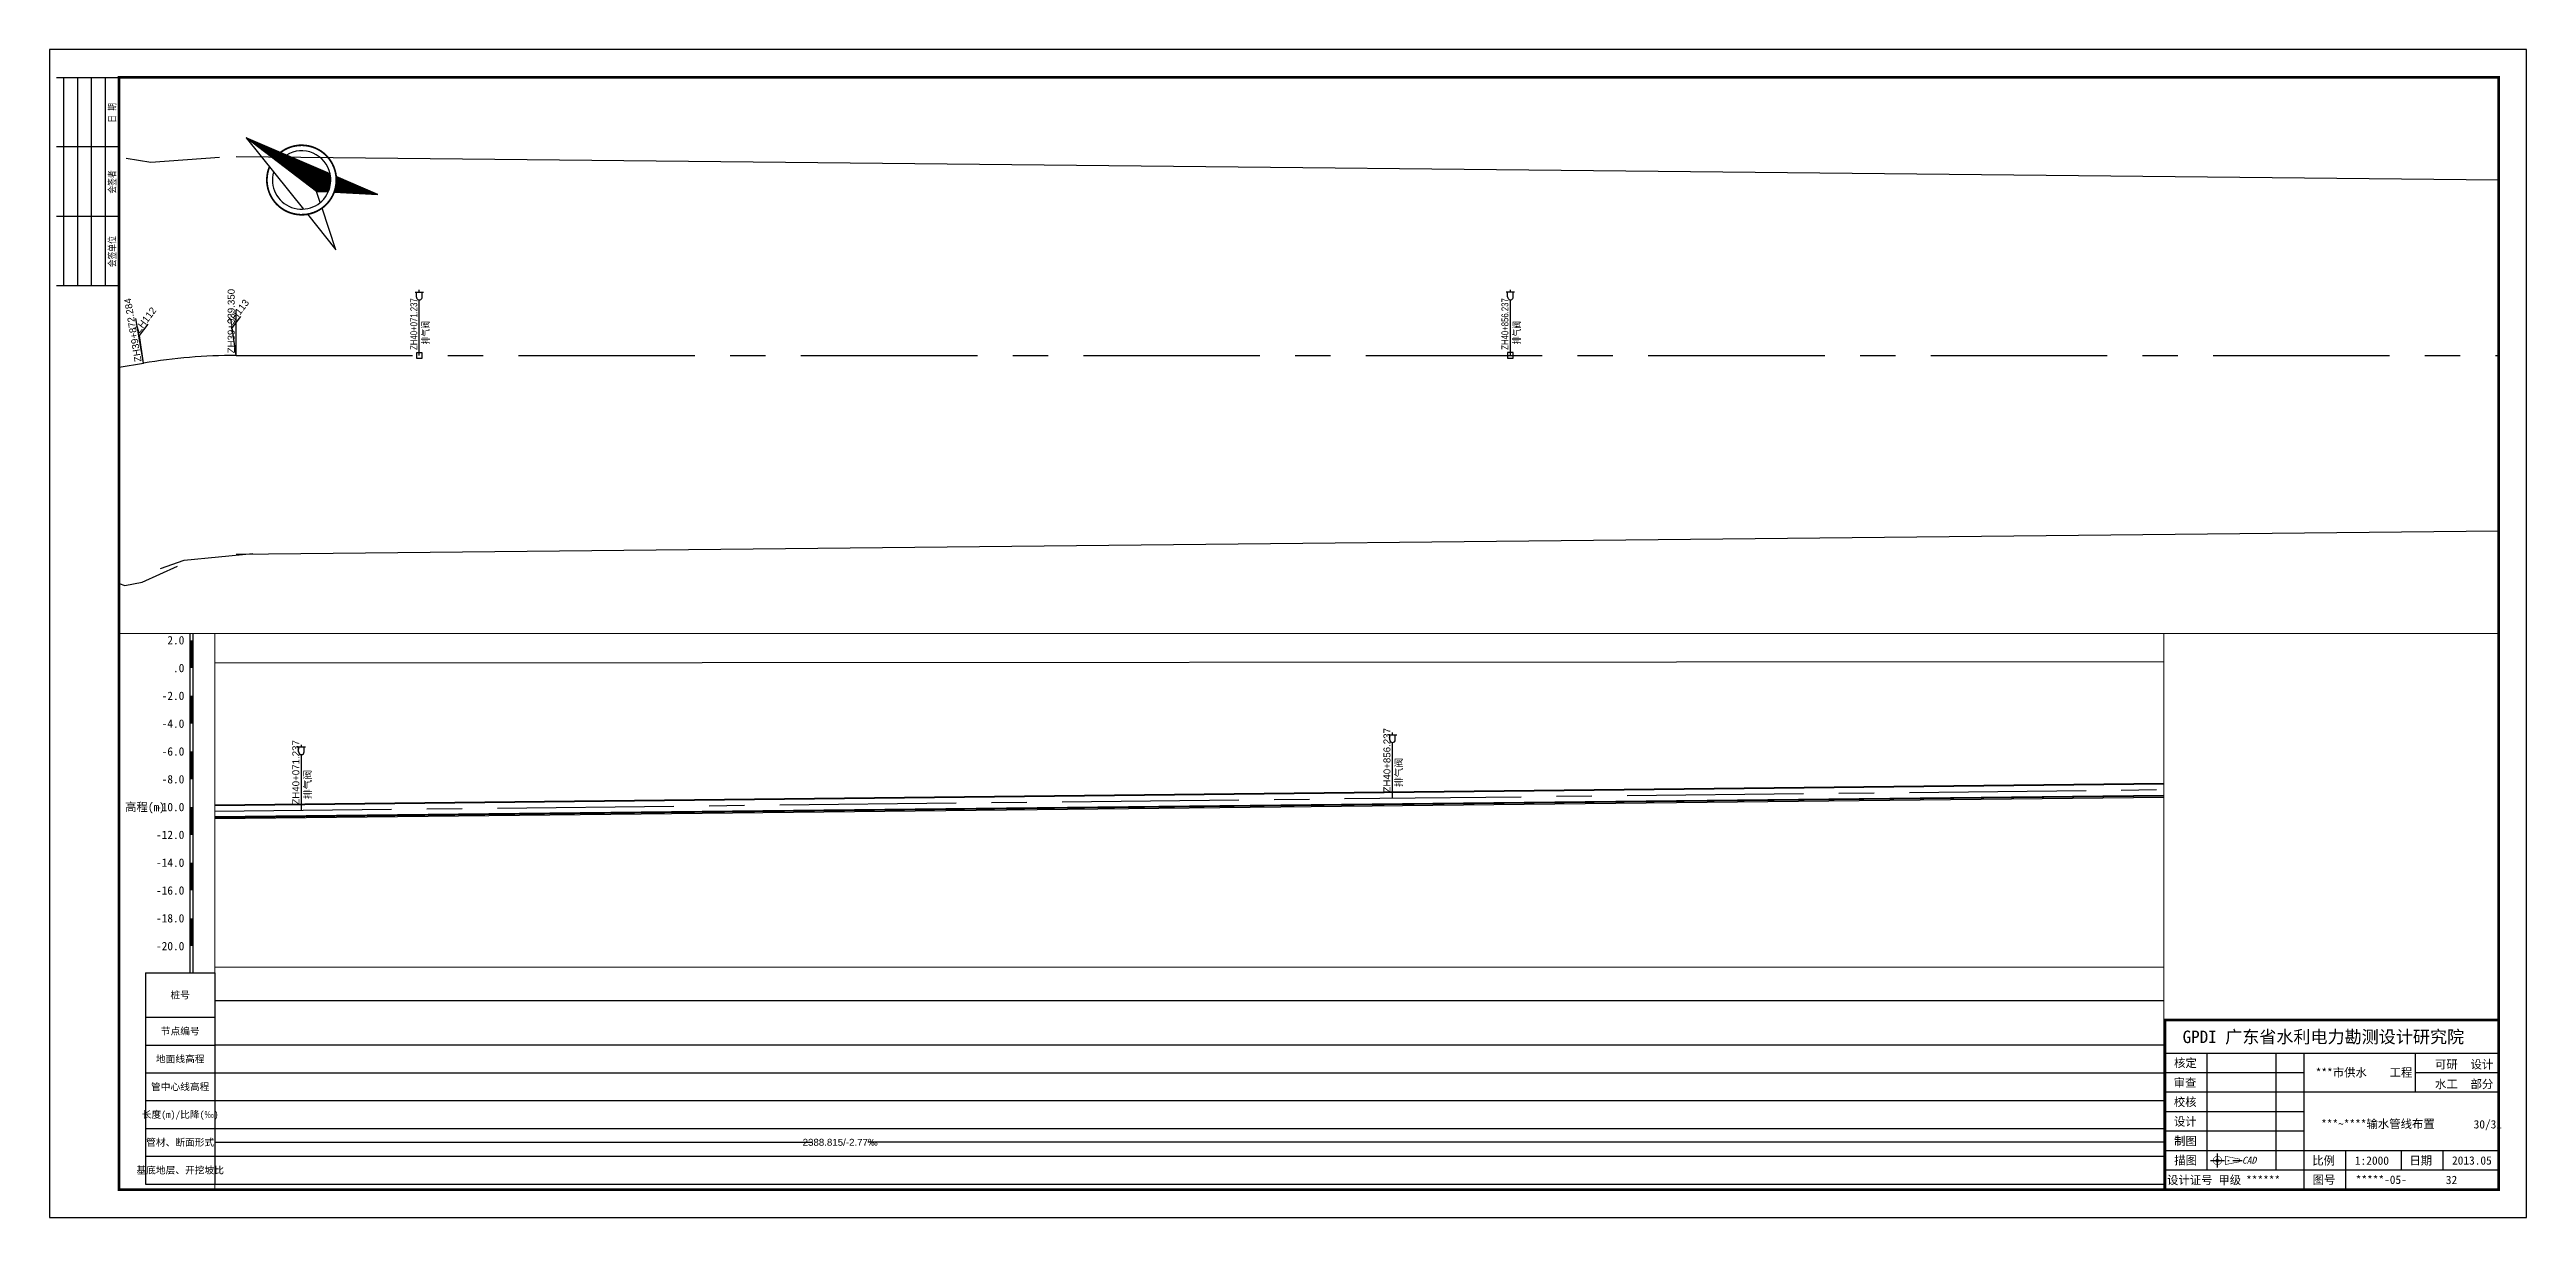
# Paper-space layout '32' of a CAD drawing. Header units: millimetres. Extents: x 0 to 891, y 0 to 420.
# The model-space entities are those that its viewports show. They can reach past a viewport. Long polylines and large blocks are cut down to what shows.
import ezdxf
from ezdxf.enums import TextEntityAlignment as Align
from ezdxf.lldxf.tags import DXFTag

# ---------------------------------------------------------------- set-up
doc = ezdxf.new("R2010")
doc.units = ezdxf.units.MM
doc.linetypes.add('CENTER', pattern=[50.8, 31.75, -6.35, 6.35, -6.35])
for name, color, linetype in [('pipe', 3, 'Continuous'), ('pipe_cen', 1, 'CENTER'), ('tab', 9, 'Continuous'), ('地形剖面', 4, 'Continuous'), ('布局裁图', 3, 'Continuous'), ('水工平面管线标注', 3, 'Continuous'), ('水工开挖线', 5, 'Continuous'), ('附属设施', 2, 'Continuous')]:
    doc.layers.add(name, color=color, linetype=linetype)
doc.layers.add('管线-管廊边线-北线', color=4, linetype='管廊边线', lineweight=9)
doc.styles.add('FSD', font='')
doc.styles.add('HT', font='simhei.ttf')
doc.styles.get("Standard").update_dxf_attribs({"font": 'arial.ttf'})
doc.styles.get('FSD').set_extended_font_data('SimSun')
tags = doc.linetypes.add('管廊边线', pattern='A,50,-5,["管廊边线",Standard,S=2.54,R=0,X=-3.5,Y=-1.27],-12', length=67).pattern_tags.tags
tags[6] = DXFTag(74, 10)

# ---------------------------------------------------------------- blocks, each defined once
blk = doc.blocks.new('sign')
at = {"color": 7}
for p, q in [((-20, 0), (-20, -75)), ((-15, 0), (-15, -75)), ((-10, 0), (-10, -75)), ((-5, 0), (-5, -75)), ((0, -25), (-22.5, -25)), ((0, -50), (-22.5, -50))]:
    blk.add_line(p, q, dxfattribs=at)
blk.add_lwpolyline([(-22.5, 0), (0, 0), (0, -75), (-22.5, -75)], dxfattribs=at)
at = {"color": 3, "style": 'FSD', "width": 0.8}
for s, p in [('日 期', (-1.24, -16.3)), ('会签者', (-1.2, -41.81)), ('会签单位', (-1.2, -68.28))]:
    blk.add_text(s, height=2.5, rotation=90, dxfattribs=at).set_placement(p)
blk = doc.blocks.new('图框')
at = {"color": 7, "ltscale": 8}
for p, q in [((761, 10), (761, 71)), ((881, 71), (881, 10))]:
    blk.add_line(p, q, dxfattribs=at)
at = {"color": 7}
for p, q in [((881, 59), (761, 59)), ((776, 59), (776, 17)), ((801, 17), (801, 59)), ((811, 10), (811, 59)), ((851, 59), (851, 45)), ((811, 52), (761, 52)), ((881, 45), (761, 45)), ((881, 52), (851, 52)), ((811, 38), (761, 38)), ((811, 31), (761, 31)), ((881, 24), (761, 24)), ((826, 10), (826, 24)), ((846, 17), (846, 24)), ((861, 17), (861, 24)), ((881, 17), (761, 17))]:
    blk.add_line(p, q, dxfattribs=at)
at = {"color": 1}
for p, q in [((777.36, 20.51), (782.36, 20.51)), ((779.86, 18.01), (779.86, 23.01)), ((783.61, 20.51), (784.11, 20.51)), ((785.36, 20.51), (788.7, 20.51))]:
    blk.add_line(p, q, dxfattribs=at)
blk.add_lwpolyline([(0, 0), (891, 0), (891, 420), (0, 420)], close=True)
at = {"const_width": 1}
blk.add_lwpolyline([(25, 10), (25, 410), (881, 410), (881, 10)], close=True, dxfattribs=at)
at = {"color": 7, "const_width": 1}
blk.add_lwpolyline([(761, 10), (761, 71), (881, 71), (881, 10)], close=True, dxfattribs=at)
at = {"color": 5, "const_width": 0.2}
for points in [[(781.35, 20.66, 39.991666), (781.36, 20.51, 0.025005)], [(780.45, 20.57, 39.991666), (780.46, 20.51, 0.025005)]]:
    blk.add_lwpolyline(points, format="xyb", close=True, dxfattribs=at)
blk.add_lwpolyline([(787.7, 20.01), (782.7, 19.01), (782.7, 22.01), (787.7, 21.01)], close=True, dxfattribs=at)
blk.add_blockref('sign', (25, 410))
at = {"color": 3, "style": 'HT'}
for s, height, p in [('GPDI 广东省水利电力勘测设计研究院', 4.5, (767.32, 62.71)), ('***市供水', 3, (815.18, 50.63)), ('工程', 3, (841.77, 50.63)), ('可研', 3, (858.09, 53.54)), ('设计', 3, (870.9, 53.54)), ('水工', 3, (858.09, 46.44)), ('部分', 3, (870.9, 46.44)), ('***~****输水管线布置', 3, (817.12, 32.13)), ('比例', 3, (813.95, 18.94)), ('1:2000', 3, (829.29, 18.94)), ('日期', 3, (848.89, 18.98)), ('2013.05', 3, (864.23, 18.98)), ('图号', 3, (814.08, 12.06)), ('*****-05-', 3, (829.59, 12.06))]:
    blk.add_text(s, height=height, dxfattribs=at).set_placement(p)
at = {"color": 3, "ltscale": 8, "style": 'HT'}
for s, p in [('核定', (764.23, 55.53)), ('审查', (764.08, 48.46)), ('校核', (764.15, 41.51)), ('设计', (764.16, 34.49)), ('制图', (764.25, 27.48)), ('描图', (764.31, 20.49))]:
    blk.add_text(s, height=3, dxfattribs=at).set_placement(p, align=Align.MIDDLE_LEFT)
at = {"color": 3, "style": 'HT', "oblique": 15}
blk.add_text('CAD', height=2.5, dxfattribs=at).set_placement((788.67, 19.33))
at = {"color": 3, "ltscale": 8, "style": 'HT'}
for s, p in [('设计证号 ', (761.71, 11.94)), ('甲级 ', (780.19, 11.94)), ('******', (790.15, 11.94))]:
    blk.add_text(s, height=3, dxfattribs=at).set_placement(p)
blk = doc.blocks.new('*X9')
at = {"color": 0}
for p, q in [((2.948, 5.027), (2.95, 5.029)), ((2.948, 5.013), (2.953, 5.017)), ((2.948, 4.999), (2.955, 5.006)), ((2.948, 4.985), (2.958, 4.995)), ((2.948, 4.97), (2.961, 4.983)), ((2.948, 4.956), (2.964, 4.972)), ((2.948, 4.942), (2.967, 4.961)), ((2.948, 4.928), (2.97, 4.949)), ((2.948, 4.914), (2.972, 4.938)), ((2.948, 4.9), (2.975, 4.927)), ((2.948, 4.886), (2.978, 4.916)), ((2.948, 4.871), (2.981, 4.904)), ((2.948, 4.857), (2.984, 4.893)), ((2.948, 4.843), (2.987, 4.882)), ((2.948, 4.829), (2.989, 4.87)), ((2.948, 4.815), (2.992, 4.859)), ((2.948, 4.801), (2.995, 4.848)), ((2.948, 4.787), (2.998, 4.836)), ((2.948, 4.772), (3.001, 4.825)), ((2.948, 4.758), (3.004, 4.814)), ((2.948, 4.744), (3.006, 4.802)), ((2.948, 4.73), (3.009, 4.791)), ((2.948, 4.716), (3.012, 4.78)), ((2.948, 4.702), (3.015, 4.768)), ((2.948, 4.688), (3.018, 4.757)), ((2.948, 4.673), (3.02, 4.746)), ((2.948, 4.659), (3.023, 4.735)), ((2.948, 4.645), (3.026, 4.723)), ((2.948, 4.631), (3.029, 4.712)), ((2.948, 4.617), (3.032, 4.701)), ((2.948, 4.603), (3.035, 4.689)), ((2.948, 4.589), (3.037, 4.678)), ((2.948, 4.574), (3.04, 4.667)), ((2.948, 4.56), (3.043, 4.655)), ((2.948, 4.546), (3.046, 4.644)), ((2.948, 4.532), (3.049, 4.633)), ((2.948, 4.518), (3.052, 4.621)), ((2.948, 4.504), (3.054, 4.61)), ((2.948, 4.49), (3.057, 4.599)), ((2.948, 4.475), (3.06, 4.587)), ((2.948, 4.461), (3.063, 4.576)), ((2.948, 4.447), (3.066, 4.565)), ((2.948, 4.433), (3.069, 4.554)), ((2.948, 4.419), (3.071, 4.542)), ((2.948, 4.405), (3.074, 4.531)), ((2.948, 4.391), (3.077, 4.52)), ((2.948, 4.376), (3.08, 4.508)), ((2.948, 4.362), (3.083, 4.497)), ((2.948, 4.348), (3.086, 4.486)), ((2.948, 4.334), (3.088, 4.474)), ((2.948, 4.32), (3.091, 4.463)), ((2.948, 4.306), (3.094, 4.452)), ((2.948, 4.292), (3.097, 4.44)), ((2.948, 4.277), (3.1, 4.429)), ((2.948, 4.263), (3.103, 4.418)), ((2.948, 4.249), (3.105, 4.406)), ((2.948, 4.235), (3.108, 4.395)), ((2.948, 4.221), (3.111, 4.384)), ((2.948, 4.207), (3.114, 4.372)), ((2.948, 4.193), (3.117, 4.361)), ((2.948, 4.178), (3.119, 4.35)), ((2.948, 4.164), (3.122, 4.339)), ((2.948, 4.15), (3.125, 4.327)), ((2.948, 4.136), (3.128, 4.316)), ((2.948, 4.122), (3.131, 4.305)), ((2.948, 4.108), (3.134, 4.293)), ((2.948, 4.094), (3.136, 4.282)), ((2.948, 4.079), (3.139, 4.271)), ((2.948, 4.065), (3.142, 4.259)), ((2.948, 4.051), (3.145, 4.248)), ((2.948, 4.037), (3.148, 4.237)), ((2.948, 4.023), (3.151, 4.225)), ((2.948, 4.009), (3.153, 4.214)), ((2.948, 3.995), (3.156, 4.203)), ((2.948, 3.98), (3.159, 4.191)), ((2.948, 3.966), (3.162, 4.18)), ((2.948, 3.952), (3.165, 4.169)), ((2.948, 3.938), (3.168, 4.158)), ((2.948, 3.924), (3.17, 4.146)), ((2.948, 3.91), (3.173, 4.135)), ((2.948, 3.896), (3.176, 4.124)), ((2.948, 3.881), (3.179, 4.112)), ((2.948, 3.867), (3.182, 4.101)), ((2.948, 3.853), (3.185, 4.09)), ((2.948, 3.839), (3.187, 4.078)), ((2.948, 3.825), (3.19, 4.067)), ((2.948, 3.811), (3.193, 4.056)), ((2.948, 3.797), (3.196, 4.044)), ((2.948, 3.782), (3.199, 4.033)), ((2.948, 3.768), (3.202, 4.022)), ((2.953, 3.759), (3.204, 4.01)), ((2.958, 3.75), (3.207, 3.999)), ((2.964, 3.742), (3.21, 3.988)), ((2.97, 3.733), (3.213, 3.977)), ((2.976, 3.725), (3.216, 3.965)), ((2.981, 3.717), (3.218, 3.954)), ((2.987, 3.708), (3.221, 3.943)), ((2.993, 3.7), (3.224, 3.931)), ((2.999, 3.691), (3.227, 3.92)), ((3.004, 3.683), (3.23, 3.909)), ((3.01, 3.675), (3.233, 3.897)), ((3.016, 3.666), (3.235, 3.886)), ((3.022, 3.658), (3.238, 3.875)), ((3.027, 3.65), (3.241, 3.863)), ((3.033, 3.641), (3.244, 3.852)), ((3.039, 3.633), (3.247, 3.841)), ((3.048, 3.627), (3.25, 3.829)), ((3.067, 3.633), (3.252, 3.818)), ((3.088, 3.639), (3.255, 3.807)), ((3.111, 3.648), (3.258, 3.795)), ((3.137, 3.66), (3.261, 3.784)), ((3.169, 3.679), (3.264, 3.773)), ((3.223, 3.718), (3.266, 3.76))]:
    blk.add_line(p, q, dxfattribs=at)
blk = doc.blocks.new('*X8')
at = {"color": 0}
for p, q in [((3.102, 3.54), (3.132, 3.57)), ((3.108, 3.532), (3.157, 3.581)), ((3.114, 3.524), (3.185, 3.595)), ((3.119, 3.515), (3.219, 3.615)), ((3.125, 3.507), (3.276, 3.658)), ((3.131, 3.498), (3.292, 3.66)), ((3.137, 3.49), (3.295, 3.648)), ((3.142, 3.482), (3.298, 3.637)), ((3.148, 3.473), (3.301, 3.626)), ((3.154, 3.465), (3.303, 3.614)), ((3.16, 3.457), (3.306, 3.603)), ((3.165, 3.448), (3.309, 3.592)), ((3.171, 3.44), (3.312, 3.581)), ((3.177, 3.431), (3.315, 3.569)), ((3.096, 3.549), (3.11, 3.562)), ((3.183, 3.423), (3.317, 3.558)), ((3.188, 3.415), (3.32, 3.547)), ((3.194, 3.406), (3.323, 3.535)), ((3.2, 3.398), (3.326, 3.524)), ((3.206, 3.389), (3.329, 3.513)), ((3.211, 3.381), (3.332, 3.501)), ((3.217, 3.373), (3.334, 3.49)), ((3.223, 3.364), (3.337, 3.479)), ((3.229, 3.356), (3.34, 3.467)), ((3.234, 3.347), (3.343, 3.456)), ((3.24, 3.339), (3.346, 3.445)), ((3.246, 3.331), (3.349, 3.433)), ((3.252, 3.322), (3.351, 3.422)), ((3.257, 3.314), (3.354, 3.411)), ((3.263, 3.305), (3.357, 3.4)), ((3.269, 3.297), (3.36, 3.388)), ((3.275, 3.289), (3.363, 3.377)), ((3.28, 3.28), (3.366, 3.366)), ((3.286, 3.272), (3.368, 3.354)), ((3.292, 3.263), (3.371, 3.343)), ((3.298, 3.255), (3.374, 3.332)), ((3.303, 3.247), (3.377, 3.32)), ((3.309, 3.238), (3.38, 3.309)), ((3.315, 3.23), (3.383, 3.298)), ((3.321, 3.222), (3.385, 3.286)), ((3.326, 3.213), (3.388, 3.275)), ((3.332, 3.205), (3.391, 3.264)), ((3.338, 3.196), (3.394, 3.252)), ((3.344, 3.188), (3.397, 3.241)), ((3.349, 3.18), (3.4, 3.23)), ((3.355, 3.171), (3.402, 3.218)), ((3.361, 3.163), (3.405, 3.207)), ((3.367, 3.154), (3.408, 3.196)), ((3.372, 3.146), (3.411, 3.185)), ((3.378, 3.138), (3.414, 3.173)), ((3.384, 3.129), (3.416, 3.162)), ((3.39, 3.121), (3.419, 3.151)), ((3.395, 3.112), (3.422, 3.139)), ((3.401, 3.104), (3.425, 3.128)), ((3.407, 3.096), (3.428, 3.117)), ((3.413, 3.087), (3.431, 3.105)), ((3.418, 3.079), (3.433, 3.094)), ((3.424, 3.07), (3.436, 3.083)), ((3.43, 3.062), (3.439, 3.071)), ((3.436, 3.054), (3.442, 3.06)), ((3.441, 3.045), (3.445, 3.049)), ((3.447, 3.037), (3.448, 3.037))]:
    blk.add_line(p, q, dxfattribs=at)
blk = doc.blocks.new('zbz')
for p, q in [((0, 0), (-0.318, -1.274)), ((0, -1.27), (0, 0)), ((0.318, -1.274), (0, 0)), ((-0.341, -1.365), (-0.5, -2)), ((-0.095, -1.409), (0, -1.27)), ((0, -1.27), (0.095, -1.409)), ((0.5, -2), (0.341, -1.365)), ((-0.5, -2), (-0.143, -1.479)), ((0.143, -1.479), (0.5, -2))]:
    blk.add_line(p, q)
at = {"const_width": 0.025}
for points in [[(-0.129, -0.517, 1.014443), (0.143, -1.479, 1.014443)], [(0.341, -1.365, 0.588844), (0.129, -0.517, 1.014443)], [(0.143, -1.479, 0.115834), (0.341, -1.365, 1.014443)]]:
    blk.add_lwpolyline(points, format="xyb", dxfattribs=at)
for start, end in [(111.2477, 283.0769), (319.3202, 68.7523), (283.0769, 319.3202)]:
    blk.add_arc((0, -1), 0.42, start, end)
for name in ['*X9', '*X8']:
    blk.add_blockref(name, (-2.948, -5.035))
blk = doc.blocks.new('指北针')
at = {"xscale": 25, "yscale": 25, "zscale": 25}
blk.add_blockref('zbz', (12.5, 50), dxfattribs=at)
blk = doc.blocks.new('qin排气阀va')
at = {"layer": '附属设施'}
for points in [[(-1.5, 22.8), (1.5, 22.8)], [(-1, 21), (-1, 22.8)], [(0, 22.8), (0, 23.55)], [(0, 0), (0, 20)], [(1, 21), (1, 22.8)]]:
    blk.add_lwpolyline(points, dxfattribs=at)
blk.add_arc((0, 21), 1, 180, 0, dxfattribs=at)
blk.add_attdef('名称', text='', height=2.5, rotation=90, dxfattribs=at).set_placement((1, 4), align=Align.TOP_LEFT)
blk.add_attdef('ZH', text='', height=2.5, rotation=90, dxfattribs=at).set_placement((0, 2), align=Align.BOTTOM_LEFT)
blk = doc.blocks.new('qin排气阀pa')
at = {"layer": '附属设施'}
for points in [[(-1.5, 22.8), (1.5, 22.8)], [(-1, 21), (-1, 22.8)], [(0, 22.8), (0, 23.55)], [(0, 0), (0, 20)], [(1, 21), (1, 22.8)]]:
    blk.add_lwpolyline(points, dxfattribs=at)
blk.add_lwpolyline([(-1, -1), (1, -1), (1, 1), (-1, 1)], close=True, dxfattribs=at)
blk.add_arc((0, 21), 1, 180, 0, dxfattribs=at)
blk.add_attdef('名称', text='', height=2.5, rotation=90, dxfattribs=at).set_placement((1, 4), align=Align.TOP_LEFT)
blk.add_attdef('ZH', text='', height=2.5, rotation=90, dxfattribs=at).set_placement((0, 2), align=Align.BOTTOM_LEFT)

msp = doc.modelspace()

# ---------------------------------------------------------------- linework, layer by layer
at = {"layer": 'pipe'}
for points in [[(553184.8, 2381718.6), (554886.6, 2381737.4)], [(553184.8, 2381718), (554886.6, 2381736.8)], [(553184.8, 2381710), (554886.6, 2381728.8)], [(553184.8, 2381709.4), (554886.6, 2381728.2)], [(553184.8, 2381708.6), (554886.6, 2381727.4)]]:
    msp.add_lwpolyline(points, dxfattribs=at)
at = {"layer": 'pipe_cen'}
msp.add_lwpolyline([(547431.1, 2393051.7), (548476.6, 2392072.8, -0.04194), (548521.4, 2392023.1), (549552.3, 2390668.9)], format="xyb", dxfattribs=at)
msp.add_lwpolyline([(552497.8, 2381706.3), (554886.6, 2381732.8)], dxfattribs=at)
at = {"layer": 'tab'}
for points in [[(513183.4, 2381401.7), (554886.6, 2381401.7)], [(513183.4, 2381369.7), (554886.6, 2381369.7)], [(513183.4, 2381349.7), (554886.6, 2381349.7)], [(513183.4, 2381329.7), (554886.6, 2381329.7)], [(513183.4, 2381309.7), (554886.6, 2381309.7)], [(513183.4, 2381289.7), (554886.6, 2381289.7)], [(552497.8, 2381299.7), (552500.8, 2381299.7), (553672.2, 2381299.7)], [(554886.6, 2381299.7), (554883.6, 2381299.7), (553712.2, 2381299.7)], [(513183.4, 2381269.7), (554886.6, 2381269.7)]]:
    msp.add_lwpolyline(points, dxfattribs=at)
at = {"layer": '地形剖面'}
msp.add_lwpolyline([(553135.3, 2381821.3), (554886.6, 2381822.5)], dxfattribs=at)
at = {"layer": '水工平面管线标注', "color": 9}
for points in [[(548476.6, 2392072.8), (548498.9, 2392096.7)], [(548476.6, 2392072.8), (548490.7, 2392087), (548501, 2392087)], [(548521.4, 2392023.1), (548547.5, 2392042.9)], [(548521.4, 2392023.1), (548535.6, 2392037.3), (548545.8, 2392037.3)], [(549552.3, 2390668.9), (549578.3, 2390688.7)], [(549552.3, 2390668.9), (549566.4, 2390683.1), (549576.7, 2390683.1)]]:
    msp.add_lwpolyline(points, dxfattribs=at)
at = {"layer": '水工平面管线标注'}
for points in [[(548476.3, 2392072.8, 0.5, 0.5, -1), (548476.8, 2392072.8, 0, 0, 0)], [(548476.3, 2392072.8, 0.5, 0.5, 1), (548476.8, 2392072.8, 0, 0, 0)], [(548521.2, 2392023.1, 0.5, 0.5, -1), (548521.7, 2392023.1, 0, 0, 0)], [(548521.2, 2392023.1, 0.5, 0.5, 1), (548521.7, 2392023.1, 0, 0, 0)], [(549552, 2390668.9, 0.5, 0.5, -1), (549552.5, 2390668.9, 0, 0, 0)], [(549552, 2390668.9, 0.5, 0.5, 1), (549552.5, 2390668.9, 0, 0, 0)]]:
    msp.add_lwpolyline(points, format="xyseb", dxfattribs=at)
at = {"layer": '水工开挖线'}
for points in [[(547534.7, 2393162.2), (547595, 2393105.3), (547595, 2393105.3), (547605.9, 2393097.8), (547605.9, 2393097.8), (547611.9, 2393092.1), (547611.9, 2393092.1), (547618.6, 2393082.2), (547618.6, 2393082.2), (548009.8, 2392710.8), (548009.8, 2392710.8), (548053.3, 2392669.9), (548053.3, 2392669.9), (548131.3, 2392611.1), (548178.6, 2392573.8), (548317, 2392440), (548346.9, 2392388.7), (548521.1, 2392222.5), (548553.7, 2392213.4), (548562.8, 2392204.7), (548577.8, 2392181)], [(547327.6, 2392941.1), (547388.4, 2392884.6), (547388.4, 2392884.6), (547396.6, 2392874.3), (547396.6, 2392874.3), (547402.7, 2392868.6), (547402.7, 2392868.6), (547413, 2392862.6), (547413, 2392862.6), (547809.3, 2392496.6), (547809.3, 2392496.6), (547853, 2392456), (547853, 2392456), (547916.8, 2392381.9), (547957.1, 2392337.2), (548099.7, 2392207.9), (548152.9, 2392181.5), (548330.1, 2392018.5), (548341.4, 2391986.6), (548350.7, 2391978.1), (548375.3, 2391964.7)], [(548586.5, 2392172.1), (548594.9, 2392156), (548627.7, 2392118.9)], [(548635.3, 2392109.8), (549652.1, 2390744.9)], [(548366.6, 2391973.6), (548381.8, 2391963.6), (548415.3, 2391927.2)], [(548407.6, 2391936.5), (549452.4, 2390592.9)]]:
    msp.add_lwpolyline(points, dxfattribs=at)
at = {"layer": '管线-管廊边线-北线', "color": 2, "linetype": 'CENTER'}
msp.add_lwpolyline([(547431.1, 2393051.7), (548476.6, 2392072.8, -0.04194), (548521.4, 2392023.1), (549552.3, 2390668.9)], format="xyb", dxfattribs=at)

# ---------------------------------------------------------------- block references
at = {"layer": '附属设施'}
ref = msp.add_blockref('qin排气阀pa', (548601.3, 2391918.2), dxfattribs=dict(at, xscale=2, yscale=2, zscale=2, rotation=307.2780551115462))
ref.add_attrib('ZH', 'ZH40+071.237', dxfattribs={"height": 5, "rotation": 37.2781, "width": 0.8}).set_placement((548604.5, 2391920.6), align=Align.BOTTOM_LEFT)
ref.add_attrib('名称', '排气阀', dxfattribs={"height": 5, "rotation": 37.2781, "width": 0.8}).set_placement((548608.9, 2391921.4), align=Align.TOP_LEFT)
ref = msp.add_blockref('qin排气阀pa', (549076.8, 2391293.6), dxfattribs=dict(at, xscale=2, yscale=2, zscale=2, rotation=307.2780551115462))
ref.add_attrib('ZH', 'ZH40+856.237', dxfattribs={"height": 5, "rotation": 37.2781, "width": 0.8}).set_placement((549080, 2391296), align=Align.BOTTOM_LEFT)
ref.add_attrib('名称', '排气阀', dxfattribs={"height": 5, "rotation": 37.2781, "width": 0.8}).set_placement((549084.4, 2391296.8), align=Align.TOP_LEFT)
at = {"layer": '附属设施', "xscale": 2, "yscale": 2, "zscale": 2}
for p, values in [((554101.6, 2381724.1), {'ZH': 'ZH40+856.237', '名称': '排气阀'}), ((553316.6, 2381715.4), {'ZH': 'ZH40+071.237', '名称': '排气阀'})]:
    msp.add_blockref('qin排气阀va', p, dxfattribs=at).add_auto_attribs(values)

# ---------------------------------------------------------------- texts
at = {"layer": 'tab', "color": 3}
msp.add_text('2388.815/-2.77‰', height=5, dxfattribs=at).set_placement((553692.2, 2381299.7), align=Align.MIDDLE_CENTER)
at = {"layer": '水工平面管线标注'}
for s, rotation, p in [('ZH39+872.284', 46.8845, (548476.9, 2392074.6)), ('ZH39+939.350', 37.2781, (548522, 2392024.8)), ('ZH41+641.236', 37.2781, (549552.8, 2390670.6))]:
    msp.add_text(s, height=5, rotation=rotation, dxfattribs=at).set_placement(p)
for s, p in [('ZH112', (548491.7, 2392088)), ('ZH113', (548536.6, 2392038.3)), ('ZH114', (549567.4, 2390684.1))]:
    msp.add_text(s, height=5, dxfattribs=at).set_placement(p)

psp = doc.layouts.new('32')

# ---------------------------------------------------------------- linework, layer by layer
at = {"layer": '布局裁图'}
for points in [[(50.5, 210), (50.5, 88)], [(51.5, 210), (51.5, 88)], [(34.5, 88), (59.5, 88)], [(34.5, 88), (34.5, 12)], [(59.5, 88), (59.5, 12)], [(34.5, 72), (59.5, 72)], [(34.5, 62), (59.5, 62)], [(34.5, 52), (59.5, 52)], [(34.5, 42), (59.5, 42)], [(34.5, 32), (59.5, 32)], [(34.5, 22), (59.5, 22)], [(34.5, 12), (59.5, 12)]]:
    psp.add_lwpolyline(points, dxfattribs=at)
for points in [[(50.5, 207.59), (51.5, 207.59), (50.5, 197.59), (51.5, 197.59)], [(50.5, 187.59), (51.5, 187.59), (50.5, 177.59), (51.5, 177.59)], [(50.5, 167.59), (51.5, 167.59), (50.5, 157.59), (51.5, 157.59)], [(50.5, 147.59), (51.5, 147.59), (50.5, 137.59), (51.5, 137.59)], [(50.5, 127.59), (51.5, 127.59), (50.5, 117.59), (51.5, 117.59)], [(50.5, 107.59), (51.5, 107.59), (50.5, 97.59), (51.5, 97.59)]]:
    psp.add_solid(points, dxfattribs=at)

# ---------------------------------------------------------------- block references
psp.add_blockref('图框', (0, 0), dxfattribs=at)
at = {"layer": '布局裁图', "rotation": 52.72194488845378}
psp.add_blockref('指北针', (103, 348), dxfattribs=at)

# ---------------------------------------------------------------- texts
at = {"layer": '布局裁图', "style": 'HT'}
for s, p in [('2.0', (48.5, 207.59)), ('.0', (48.5, 197.59)), ('-2.0', (48.5, 187.59)), ('-4.0', (48.5, 177.59)), ('-6.0', (48.5, 167.59)), ('-8.0', (48.5, 157.59)), ('高程(m)', (41.5, 147.59)), ('-10.0', (48.5, 147.59)), ('-12.0', (48.5, 137.59)), ('-14.0', (48.5, 127.59)), ('-16.0', (48.5, 117.59)), ('-18.0', (48.5, 107.59)), ('-20.0', (48.5, 97.59))]:
    psp.add_text(s, height=3, dxfattribs=at).set_placement(p, align=Align.MIDDLE_RIGHT)
for s, p in [('桩号', (47, 80)), ('节点编号', (47, 67)), ('地面线高程', (47, 57)), ('管中心线高程', (47, 47)), ('长度(m)/比降(‰)', (47, 37)), ('管材、断面形式', (47, 27)), ('基底地层、开挖坡比', (47, 17))]:
    psp.add_text(s, height=2.5, dxfattribs=at).set_placement(p, align=Align.MIDDLE_CENTER)
for s, p in [('30/31', (872, 32)), ('32', (862, 12))]:
    psp.add_text(s, height=3, dxfattribs=at).set_placement(p)

# ---------------------------------------------------------------- viewports
at = {"layer": '布局裁图', "view_twist_angle": 52.72194489}
psp.add_viewport(center=(453, 310), size=(856, 200), view_center_point=(-1570343.7, 1885270.92), view_height=400, dxfattribs=at)
at = {"layer": '布局裁图'}
for center, size, view_center_point, view_height, status in [((410, 150), (701, 120), (553955.4, 2381722.5), 240, 3), ((410, 50), (701, 80), (553943.4, 2381345.66), 160, 4)]:
    psp.add_viewport(center=center, size=size, view_center_point=view_center_point, view_height=view_height, status=status, dxfattribs=at)

doc.saveas('drawing.dxf')
